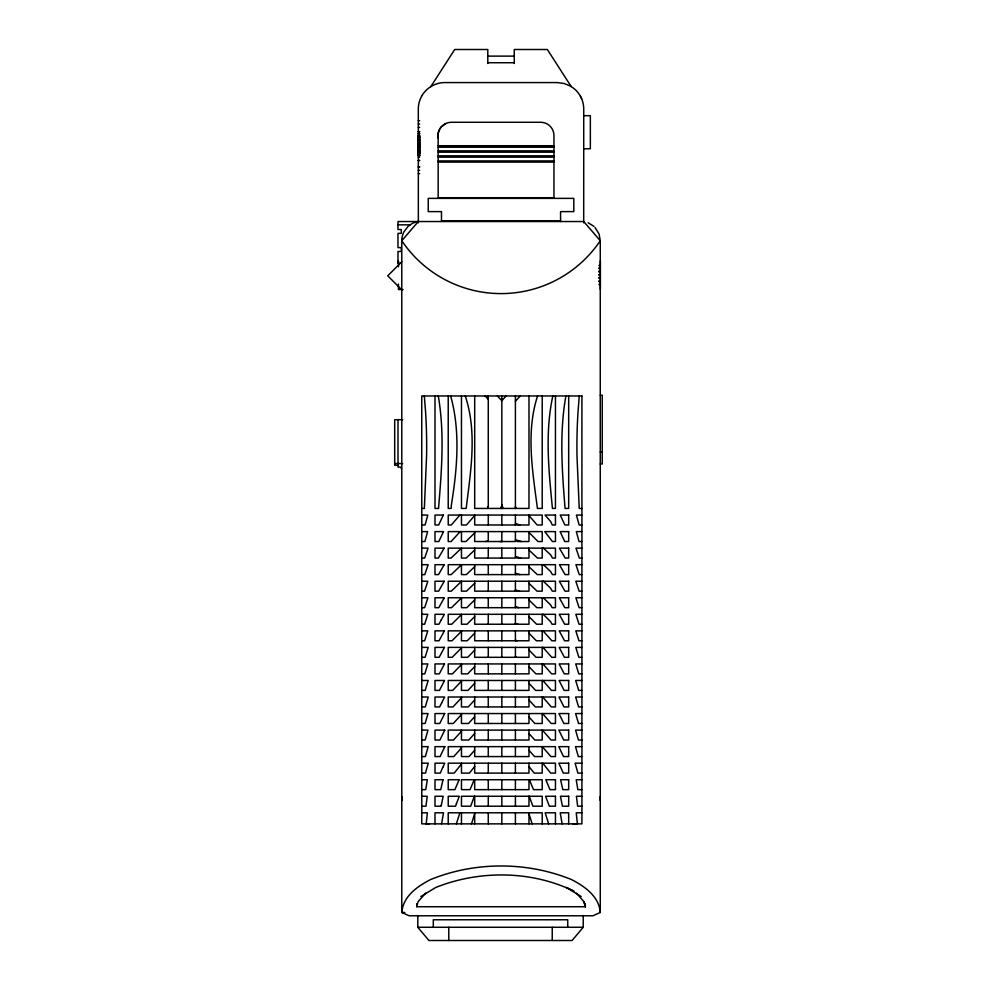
<?xml version="1.0" encoding="UTF-8"?>
<svg xmlns="http://www.w3.org/2000/svg" width="990" height="990" viewBox="0 0 990 990"><rect width="100%" height="100%" fill="white"/><g stroke="black" fill="none" stroke-linecap="round" stroke-linejoin="round"><path stroke-width="1.49" d="M600.274 796.517L600.274 800.514M401.779 800.514L401.779 796.517M583.704 222.861L583.729 109.049A26.47 26.47 0 0 0 570.5 86.13L564.114 83.482L557.271 82.578L444.782 82.578C435.501 82.554 426.48 87.764 421.864 95.82M585.251 903.66L585.35 906.729L416.703 906.729L416.802 903.66M426.207 823.866L427.358 812.802L421.765 812.802M579.261 395.963L578.011 412.013A616.151 583.667 0 0 0 576.997 456.266L579.237 508.439L581.91 508.439M565.884 395.963C559.251 433.15 562.085 471.054 565.067 508.439L568.681 508.439L568.681 395.963M552.828 395.963C544.723 433.187 548.844 470.943 552.432 508.439L555.452 508.439L555.452 395.963M441.577 823.866L443.495 812.802L434.994 812.802L434.994 823.866M537.558 395.963C525.702 432.543 532.645 471.339 537.422 508.439L542.211 508.439L542.211 395.963M416.703 906.729L418.102 901.692L425.65 893.104M456.365 823.866L459.855 812.802M471.488 823.866L474.693 813.557M500.556 508.439L501.027 507.016L501.485 508.439M487.6 508.439L488.268 506.484M474.371 796.269L470.683 806.194L461.464 806.194L461.464 796.269L542.211 796.269L542.211 806.194L532.905 806.194L529.217 796.269M474.222 779.724L470.052 789.649L461.464 789.649L461.464 779.724L542.211 779.724L542.211 789.649L533.536 789.649L529.365 779.724M421.629 96.302L420.329 98.926A26.47 26.47 0 0 0 418.312 109.049L418.349 222.861M430.823 86.613L454.707 49.5L487.798 49.5L487.798 63.471M461.464 764.02L454.2 773.103L448.223 773.103L448.223 763.179L555.452 763.179L555.452 773.103L550.688 773.103L542.718 763.179M474.693 766.483L469.409 773.103L461.464 773.103L461.464 763.179M583.221 915.502L583.221 927.271L572.084 940.5L428.93 940.5L417.805 927.271L417.805 915.502M459.88 515.06L451.316 524.985L448.223 524.985L448.223 515.06L542.211 515.06L542.211 524.985L537.137 524.985L528.982 515.604M460.164 531.605L451.118 541.53L448.223 541.53L448.223 531.605L542.211 531.605L542.211 541.53L538.065 541.53L528.982 532.471M474.693 515.53L466.463 524.985L461.464 524.985L461.464 515.06M474.693 532.917L465.919 541.53L461.464 541.53L461.464 531.605M461.464 747.957L453.816 756.57L448.223 756.57L448.223 746.646L555.452 746.646L555.452 756.57L550.898 756.57L542.285 746.646M474.693 750.197L469.037 756.57L461.464 756.57L461.464 746.646M501.831 399.032L501.027 399.923L497.438 395.963M501.831 400.74L506.15 395.963M515.406 401.272L520.233 395.963M461.464 731.276L453.531 740.025L448.223 740.025L448.223 730.1L555.452 730.1L555.452 740.025L551.046 740.025L542.396 730.1M474.693 733.479L468.777 740.025L461.464 740.025L461.464 730.1M474.693 699.967L468.233 706.934L461.464 706.934L461.464 697.01M461.464 714.582L453.272 723.48L448.223 723.48L448.223 713.555L555.452 713.555L555.452 723.48L551.183 723.48L542.508 713.555M474.693 716.673L468.505 723.48L461.464 723.48L461.464 713.555M461.464 681.17L452.727 690.401L448.223 690.401L448.223 680.476L555.452 680.476L555.452 690.401L551.48 690.401L542.817 680.476M474.693 683.286L467.961 690.401L461.464 690.401L461.464 680.476M461.464 697.826L452.999 706.934L448.223 706.934L448.223 697.01L555.452 697.01L555.452 706.934L551.331 706.934L542.693 697.01M461.464 664.525L452.467 673.856L448.223 673.856L448.223 663.931L555.452 663.931L555.452 673.856L551.628 673.856L542.891 663.931M474.693 666.616L467.701 673.856L461.464 673.856L461.464 663.931M461.464 647.905L452.207 657.31L448.223 657.31L448.223 647.386L555.452 647.386L555.452 657.31L551.764 657.31L542.966 647.386M474.693 650.183L467.726 657.31L461.464 657.31L461.464 647.386M401.779 261.781L387.746 275.814L401.779 289.86M474.693 616.56L467.008 624.232L461.464 624.232L461.464 614.307M461.464 631.274L452.022 640.777L448.223 640.777L448.223 630.853L555.452 630.853L555.452 640.777L551.875 640.777L543.04 630.853M474.693 633.204L467.243 640.777L461.464 640.777L461.464 630.853M461.464 597.948L451.514 607.687L448.223 607.687L448.223 597.762L555.452 597.762L555.452 607.687L552.148 607.687L550.65 604.977L543.287 597.762M474.693 599.928L466.76 607.687L461.464 607.687L461.464 597.762M461.464 614.555L451.749 624.232L448.223 624.232L448.223 614.307L555.452 614.307L555.452 624.232L552.012 624.232L550.65 621.72L543.201 614.307M461.464 581.34L451.329 591.154L448.223 591.154L448.223 581.229L555.452 581.229L555.452 591.154L552.271 591.154L550.65 588.258L543.337 581.229M474.693 583.296L466.525 591.154L461.464 591.154L461.464 581.229M461.464 564.758L451.205 574.608L448.223 574.608L448.223 564.684L555.452 564.684L555.452 574.608L552.408 574.608L550.65 571.539L543.399 564.684M474.693 566.676L466.327 574.608L461.464 574.608L461.464 564.684M474.693 550.007L466.142 558.063L461.464 558.063L461.464 548.138L451.118 558.063L448.223 558.063L448.223 548.138L555.452 548.138L555.452 558.063L552.482 558.063L550.65 554.858L543.423 548.138M420.861 896.532L435.81 887.436C479.581 870.024 531.345 870.42 573.94 891.161L566.391 887.498L581.192 896.532M445.71 123.54L441.095 127.104A13.266 13.006 -90 0 0 438.162 138.093L438.174 197.715L553.955 197.715L553.955 135.519A13.229 13.229 0 0 0 540.726 122.277L451.403 122.277A13.439 13.439 0 0 0 438.174 138.093M600.274 912.471L592.923 915.787L409.13 915.787L401.779 912.471L401.779 240.719A19.404 19.404 0 0 1 403.92 231.858L408.066 226.413L411.815 223.728A19.404 19.404 0 0 1 418.312 221.537L401.779 240.719A119.53 119.468 0 0 0 600.262 240.719L600.274 912.471C599 896.21 584.422 886.149 571.205 879.417L570.389 879.12C526.519 861.597 475.534 861.597 431.665 879.12L430.848 879.417C417.632 886.149 403.041 896.21 401.779 912.471L404.848 912.471M487.587 558.063L488.268 557.865M500.581 558.063L501.472 558.063M485.583 541.53L488.268 540.738M499.913 541.53L502.14 541.53M572.715 824.163L577.257 823.989M487.798 56.121L514.255 56.121M487.798 62.729L514.255 62.729M583.729 115.669L590.349 115.669L590.349 148.748L583.729 148.748M418.312 120.718L419.636 120.718M418.312 124.035L419.636 124.035M418.312 127.339L419.636 127.45M418.312 131.571L419.636 131.571M418.312 131.781L419.636 131.781M418.312 133.514L419.636 133.514M418.312 133.761L419.636 133.761M418.312 135.296L419.636 135.296M419.636 135.766L418.312 135.766L419.636 135.902M418.312 136.212L419.636 136.335M418.312 136.781L419.636 136.781M418.312 136.905L419.636 136.905M418.312 137.053L419.636 137.053M418.312 137.437L419.636 137.437M418.312 137.573L419.636 137.573M418.312 138.055L419.636 138.055M418.312 138.365L419.636 138.365M418.312 138.563L419.636 138.563M418.312 138.86L419.636 139.107M418.312 139.392L419.636 139.392M419.636 139.677L418.312 139.689L419.636 139.862M418.312 140.011L419.636 140.011M418.312 140.469L419.636 140.469M418.312 140.951L419.636 141.1M418.312 141.224L419.636 141.224M418.312 141.533L419.636 141.545M418.312 142.152L419.636 142.127M418.312 142.362L419.636 142.362M418.312 142.647L419.636 142.671M418.312 142.944L419.636 142.894M419.636 143.092L418.312 143.166L419.636 143.216M418.312 143.575L419.636 143.562M418.312 143.723L419.636 143.723M418.312 144.008L419.636 143.921M418.312 144.119L419.636 144.119M418.312 144.342L419.636 144.354M418.312 144.528L419.636 144.515M418.312 144.713L419.636 144.849M418.312 145.53L419.636 145.679M418.25 145.864L419.636 145.815M438.174 145.728L553.955 145.728M418.312 146.037L419.636 146.037M418.312 146.198L419.636 146.161M418.312 146.52L419.636 146.52M418.312 146.767L419.636 146.718M418.312 147.126L419.636 147.126M418.312 147.201L419.636 147.201M438.174 147.213L553.955 147.213M418.312 147.535L419.636 147.423M419.636 147.634L418.312 147.745L419.636 147.918M418.312 147.968L419.636 148.005M418.312 148.314L419.636 148.364M419.636 148.562L418.312 148.958M418.312 149.143L419.636 149.057M418.312 149.23L419.636 149.23M418.312 149.502L419.636 149.552M418.312 149.886L419.636 149.923M418.312 150.109L419.636 150.096M418.312 150.344L419.636 150.344M418.312 150.604L419.636 150.443M419.636 150.752L418.312 150.752L419.636 151M438.174 150.851L553.955 150.851M418.312 151.198L419.636 151.111M418.312 151.408L419.636 151.396M418.312 151.557L419.636 151.557M418.312 151.68L419.636 151.718M438.174 152.175L553.955 152.175M418.312 152.485L419.636 152.349M418.312 152.621L419.636 152.621M418.312 152.868L419.636 152.794M418.312 153.066L419.636 153.005M418.312 153.302L419.636 153.302L418.312 153.5M418.312 153.933L419.636 153.933M418.312 154.366L419.636 154.49M418.312 155.022L419.636 155.108M418.312 155.356L419.636 155.356M418.312 155.405L419.636 155.554M418.312 155.628L419.636 155.702L418.312 155.801M438.174 155.838L553.955 155.838M418.312 157.113L419.636 157.113M438.174 157.138L553.955 157.138M418.312 160.417L419.636 160.417M418.312 160.578L419.636 160.578M438.174 160.924L553.955 160.924M438.174 162.1L553.955 162.1M418.312 166.926L419.636 166.926M418.312 167.038L419.636 167.038M418.312 170.342L419.636 170.342M418.312 173.658L419.636 173.658M560.575 220.869L441.478 220.869L441.478 211.613L428.237 211.613L428.237 198.371L573.804 198.371L573.804 211.613L560.575 211.613L560.575 221.537M397.98 224.841L410.058 224.841M401.284 263.278L397.98 263.278L397.98 251.485L401.284 251.485L401.284 247.624L397.98 247.624L397.98 233.343L401.284 233.343L401.284 229.519L397.98 229.519L397.98 221.537L583.729 221.537L600.274 240.719L599.061 233.962L595.015 227.49M598.888 265.431L600.373 265.431M598.888 268.129L600.373 268.129M598.888 268.339L600.373 268.339M598.888 271.037L600.373 271.037M598.888 271.879L600.373 271.879M598.888 274.787L600.373 274.787M598.888 274.948L600.373 274.948M598.888 277.856L600.373 277.856M598.888 278.004L600.373 278.004M598.888 280.925L600.373 280.925L600.373 260.815M598.888 281.531L600.373 281.531L600.373 289.538M598.888 284.439L600.373 284.439M403.066 289.538L398.45 289.538L398.45 284.081M600.274 395.233L602.254 395.233L602.254 464.001L600.274 464.001M402.608 419.698L394.701 419.698L394.701 465.325L398.005 465.325M600.274 451.985L602.254 451.985M394.701 463.568L402.608 463.568M421.765 508.439L424.364 508.439L426.591 455.623A613.639 581.081 0 0 0 425.552 411.568L424.326 395.963M421.765 515.06L427.816 515.06L425.069 524.985L421.765 524.985M581.91 515.06L576.403 515.06L579.15 524.985L581.91 524.985M421.765 531.605L427.618 531.605L424.871 541.53L421.765 541.53M581.91 531.605L576.316 531.605L579.051 541.53L581.91 541.53M516.891 541.53L528.982 541.53L528.982 531.605M421.765 548.138L428.088 548.138L424.698 558.063L421.765 558.063M581.91 548.138L575.957 548.138L579.348 558.063L581.91 558.063M516.731 558.063L528.982 558.063L528.982 548.138M421.765 564.684L428.125 564.684L424.784 574.608L421.765 574.608M581.91 564.684L575.933 564.684L579.274 574.608L581.91 574.608M421.765 581.229L427.841 581.229L424.549 591.154L421.765 591.154M581.91 581.229L575.821 581.229L579.138 591.154L581.91 591.154M421.765 597.762L427.915 597.762L424.648 607.687L421.765 607.687M581.91 597.762L575.858 597.762L579.138 607.687L581.91 607.687M421.765 614.307L427.816 614.307L424.599 624.232L421.765 624.232M581.91 614.307L575.833 614.307L579.051 624.232L581.91 624.232M421.765 630.853L427.779 630.853L424.623 640.777L421.765 640.777M581.91 630.853L575.809 630.853L578.964 640.777L581.91 640.777M421.765 647.386L428.2 647.386L425.106 657.31L421.765 657.31M581.91 647.386L575.772 647.386L578.878 657.31L581.91 657.31M421.765 663.931L427.853 663.931L424.797 673.856L421.765 673.856M581.91 663.931L575.722 663.931L578.791 673.856L581.91 673.856M421.765 680.476L428.2 680.476L425.168 690.401L421.765 690.401M581.91 680.476L575.673 680.476L578.705 690.401L581.91 690.401M421.765 697.01L428.249 697.01L425.267 706.934L421.765 706.934M581.91 697.01L575.636 697.01L578.618 706.934L581.91 706.934M421.765 713.555L428.026 713.555L425.106 723.48L421.765 723.48M581.91 713.555L575.611 713.555L578.531 723.48L581.91 723.48M421.765 730.1L427.989 730.1L425.131 740.025L421.765 740.025M581.91 730.1L575.574 730.1L578.432 740.025L581.91 740.025M421.765 746.646L428.175 746.646L425.354 756.57L421.765 756.57M581.91 746.646L575.512 746.646L578.333 756.57L581.91 756.57M421.765 763.179L428.262 763.179L425.477 773.103L421.765 773.103M581.91 763.179L575.103 763.179L577.9 773.103L581.91 773.103M421.765 779.724L427.334 779.724L425.75 789.649L421.765 789.649M581.91 779.724L576.205 779.724L577.851 789.649L581.91 789.649M421.765 796.269L427.197 796.269L425.985 806.194L421.765 806.194M581.91 796.269L576.415 796.269L577.64 806.194L581.91 806.194M581.91 812.802L576.23 812.802L577.38 823.866M417.805 927.271L583.221 927.271M426.306 824.051L429.326 824.163M515.406 539.773L521.359 541.53M515.406 556.479L520.678 558.063M515.406 573.21L519.998 574.608M515.406 589.916L519.465 591.154M515.406 606.66L518.735 607.687M515.406 623.415L517.993 624.232M515.406 640.184L517.238 640.777M515.406 656.964L516.483 657.31M515.406 523.401L519.762 524.985M588.159 222.738L593.963 226.401M570.5 86.13L571.23 86.613L547.346 49.5L514.255 49.5L514.255 63.471M528.982 550.069L537.471 558.063L542.211 558.063L542.211 548.138M528.982 566.738L537.273 574.608L542.211 574.608L542.211 564.684M528.982 583.357L537.075 591.154L542.211 591.154L542.211 581.229M528.982 599.99L536.84 607.687L542.211 607.687L542.211 597.762M528.982 616.621L536.605 624.232L542.211 624.232L542.211 614.307M528.982 633.278L536.357 640.777L542.211 640.777L542.211 630.853M528.982 650.022L536.11 657.31L542.211 657.31L542.211 647.386M528.982 666.691L535.899 673.856L542.211 673.856L542.211 663.931M528.982 683.36L535.639 690.401L542.211 690.401L542.211 680.476M528.982 700.041L535.367 706.934L542.211 706.934L542.211 697.01M528.982 717.02L534.86 723.48L542.211 723.48L542.211 713.555M528.982 733.553L534.835 740.025L542.211 740.025L542.211 730.1M485.162 395.963L488.268 399.44M528.982 750.284L534.563 756.57L542.211 756.57L542.211 746.646M576.403 893.104L583.952 901.692L585.35 906.729L583.952 901.692M528.982 766.569L534.192 773.103L542.211 773.103L542.211 763.179M580.425 96.302L581.724 98.926M501.831 504.764L503.044 508.439M515.406 506.62L516 508.439M548.658 823.866L545.156 812.802L555.452 812.802L555.452 823.866M528.982 813.693L532.137 823.866M465.275 395.963C477.378 432.457 470.683 471.314 466.179 508.439L461.464 508.439L461.464 395.963M562.134 823.866L560.216 812.802L568.681 812.802L568.681 823.866M450.66 395.963C460.536 431.529 457.232 468.703 451.403 504.714L451.168 508.439L448.223 508.439L448.223 395.963M438.273 395.963C444.72 433.175 441.627 471.079 438.533 508.439L434.994 508.439L434.994 395.963M567.728 927.271L567.728 919.772L433.298 919.772L433.298 927.271M552.234 927.271L552.234 940.5M542.211 823.866L542.211 812.802L448.223 812.802L448.223 823.866M528.982 395.963L528.982 508.439L474.693 508.439L474.693 395.963M528.982 515.06L528.982 524.985L474.693 524.985L474.693 515.06M528.982 564.684L528.982 574.608L474.693 574.608L474.693 564.684M528.982 581.229L528.982 591.154L474.693 591.154L474.693 581.229M528.982 597.762L528.982 607.687L474.693 607.687L474.693 597.762M528.982 614.307L528.982 624.232L474.693 624.232L474.693 614.307M528.982 630.853L528.982 640.777L474.693 640.777L474.693 630.853M528.982 647.386L528.982 657.31L474.693 657.31L474.693 647.386M528.982 663.931L528.982 673.856L474.693 673.856L474.693 663.931M528.982 680.476L528.982 690.401L474.693 690.401L474.693 680.476M528.982 697.01L528.982 706.934L474.693 706.934L474.693 697.01M528.982 713.555L528.982 723.48L474.693 723.48L474.693 713.555M528.982 730.1L528.982 740.025L474.693 740.025L474.693 730.1M528.982 746.646L528.982 756.57L474.693 756.57L474.693 746.646M528.982 763.179L528.982 773.103L474.693 773.103L474.693 763.179M528.982 779.724L528.982 789.649L474.693 789.649L474.693 779.724M528.982 796.269L528.982 806.194L474.693 806.194L474.693 796.269M528.982 812.802L528.982 823.866M515.406 395.963L515.406 508.439M515.406 515.06L515.406 524.985M515.406 531.605L515.406 541.53L474.693 541.53L474.693 531.605M515.406 548.138L515.406 558.063L474.693 558.063L474.693 548.138M515.406 564.684L515.406 574.608M515.406 581.229L515.406 591.154M515.406 597.762L515.406 607.687M515.406 614.307L515.406 624.232M515.406 630.853L515.406 640.777M515.406 647.386L515.406 657.31M515.406 663.931L515.406 673.856M515.406 680.476L515.406 690.401M515.406 697.01L515.406 706.934M515.406 713.555L515.406 723.48M515.406 730.1L515.406 740.025M515.406 746.646L515.406 756.57M515.406 763.179L515.406 773.103M515.406 779.724L515.406 789.649M515.406 796.269L515.406 806.194M515.406 812.802L515.406 823.866M501.831 395.963L501.831 508.439M501.831 515.06L501.831 524.985M501.831 531.605L501.831 541.53M501.831 548.138L501.831 558.063M501.831 564.684L501.831 574.608M501.831 581.229L501.831 591.154M501.831 597.762L501.831 607.687M501.831 614.307L501.831 624.232M501.831 630.853L501.831 640.777M501.831 647.386L501.831 657.31M501.831 663.931L501.831 673.856M501.831 680.476L501.831 690.401M501.831 697.01L501.831 706.934M501.831 713.555L501.831 723.48M501.831 730.1L501.831 740.025M501.831 746.646L501.831 756.57M501.831 763.179L501.831 773.103M501.831 779.724L501.831 789.649M501.831 796.269L501.831 806.194M501.831 812.802L501.831 823.866M488.268 395.963L488.268 508.439M488.268 515.06L488.268 524.985M488.268 531.605L488.268 541.53M488.268 548.138L488.268 558.063M488.268 564.684L488.268 574.608M488.268 581.229L488.268 591.154M488.268 597.762L488.268 607.687M488.268 614.307L488.268 624.232M488.268 630.853L488.268 640.777M488.268 647.386L488.268 657.31M488.268 663.931L488.268 673.856M488.268 680.476L488.268 690.401M488.268 697.01L488.268 706.934M488.268 713.555L488.268 723.48M488.268 730.1L488.268 740.025M488.268 746.646L488.268 756.57M488.268 763.179L488.268 773.103M488.268 779.724L488.268 789.649M488.268 796.269L488.268 806.194M488.268 812.802L488.268 823.866M474.693 812.802L474.693 823.866M461.464 812.802L461.464 823.866M448.779 927.271L448.779 940.5M401.321 468.876L401.321 467.094L398.005 467.094L398.005 464.075M398.45 260.815L398.45 266.805M398.005 419.698L398.005 463.568M441.317 805.192L441.119 806.194L434.994 806.194L434.994 796.269L443.161 796.269L441.317 805.192M443 779.724L440.748 789.649L434.994 789.649L434.994 779.724L443 779.724M456.427 803.732L455.573 806.194L448.223 806.194L448.223 796.269L459.298 796.269L456.427 803.732M459.1 779.724L454.93 789.649L448.223 789.649L448.223 779.724L459.1 779.724M442.716 767.498L440.29 773.103L434.994 773.103L434.994 763.179L444.757 763.179L442.716 767.498M443.347 515.06L438.681 524.985L434.994 524.985L434.994 515.06L443.347 515.06M443.495 531.605L438.83 541.53L434.994 541.53L434.994 531.605L443.495 531.605M444.832 746.646L440.067 756.57L434.994 756.57L434.994 746.646L444.832 746.646M444.77 730.1L439.907 740.025L434.994 740.025L434.994 730.1L444.77 730.1M441.651 702.875L439.622 706.934L434.994 706.934L434.994 697.01L444.646 697.01L441.651 702.875M444.708 713.555L439.746 723.48L434.994 723.48L434.994 713.555L444.708 713.555M444.126 681.281L439.473 690.401L434.994 690.401L434.994 680.476L444.547 680.476L444.126 681.281M444.485 663.931L439.325 673.856L434.994 673.856L434.994 663.931L444.485 663.931M444.448 647.386L439.176 657.31L434.994 657.31L434.994 647.386L444.448 647.386M441.193 620.062L438.941 624.232L434.994 624.232L434.994 614.307L444.361 614.307L441.193 620.062M444.399 630.853L439.04 640.777L434.994 640.777L434.994 630.853L444.399 630.853M443.755 598.678L438.793 607.687L434.994 607.687L434.994 597.762L444.275 597.762L443.755 598.678M444.225 581.229L438.669 591.154L434.994 591.154L434.994 581.229L444.225 581.229M444.201 564.684L438.533 574.608L434.994 574.608L434.994 564.684L444.201 564.684M444.164 548.138L438.397 558.063L434.994 558.063L434.994 548.138L444.164 548.138M419.636 140.691L418.312 140.691L419.636 140.766M419.636 145.047L418.312 145.047L419.636 145.109M419.636 151.977L418.312 152.014L419.636 152.089M419.636 153.71L418.312 153.71L419.636 153.809M581.91 395.963L421.765 395.963L421.765 823.866L581.91 823.866L581.91 395.963M555.452 515.06L545.044 515.06L550.65 521.507L552.284 524.985L555.452 524.985L555.452 515.06M568.681 515.06L560.253 515.06L564.919 524.985L568.681 524.985L568.681 515.06M555.452 531.605L544.76 531.605L552.42 541.53L555.452 541.53L555.452 531.605M568.681 531.605L560.105 531.605L564.758 541.53L568.681 541.53L568.681 531.605M568.681 548.138L559.437 548.138L565.203 558.063L568.681 558.063L568.681 548.138M568.681 564.684L559.412 564.684L565.08 574.608L568.681 574.608L568.681 564.684M568.681 581.229L559.375 581.229L564.943 591.154L568.681 591.154L568.681 581.229M568.681 597.762L559.325 597.762L564.807 607.687L568.681 607.687L568.681 597.762M568.681 614.307L559.239 614.307L564.671 624.232L568.681 624.232L568.681 614.307M568.681 630.853L559.202 630.853L564.572 640.777L568.681 640.777L568.681 630.853M568.681 647.386L559.152 647.386L564.424 657.31L568.681 657.31L568.681 647.386M568.681 663.931L559.115 663.931L564.275 673.856L568.681 673.856L568.681 663.931M568.681 680.476L559.053 680.476L564.127 690.401L568.681 690.401L568.681 680.476M568.681 697.01L558.954 697.01L563.978 706.934L568.681 706.934L568.681 697.01M568.681 713.555L558.892 713.555L563.855 723.48L568.681 723.48L568.681 713.555M568.681 730.1L558.83 730.1L563.694 740.025L568.681 740.025L568.681 730.1M568.681 746.646L558.768 746.646L563.533 756.57L568.681 756.57L568.681 746.646M568.681 763.179L558.818 763.179L563.31 773.103L568.681 773.103L568.681 763.179M555.452 779.724L545.799 779.724L549.982 789.649L555.452 789.649L555.452 779.724M568.681 779.724L560.587 779.724L562.84 789.649L568.681 789.649L568.681 779.724M555.452 796.269L545.589 796.269L549.326 806.194L555.452 806.194L555.452 796.269M568.681 796.269L560.427 796.269L562.468 806.194L568.681 806.194L568.681 796.269"/></g></svg>
